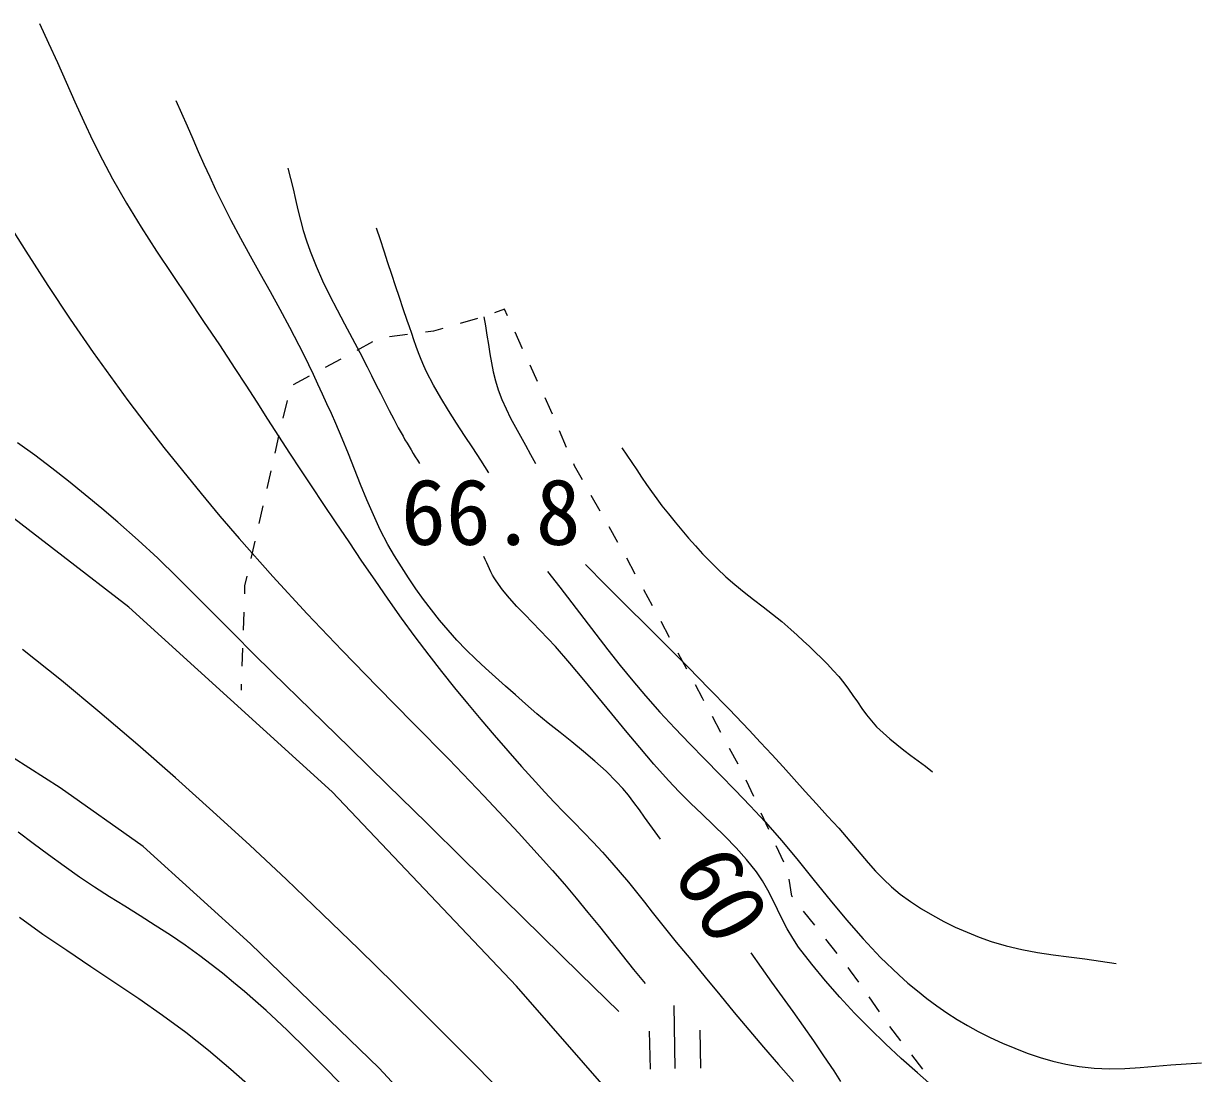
# Model space of a CAD drawing. Units: millimetres, scale not verified. Extents: x 40000 to 680000, y 20000 to 380000.
# Drawn here: x 482969 to 515651, y 290279 to 319414 of the extents above; entities that cross this region are included whole.
import ezdxf
from ezdxf.enums import TextEntityAlignment as Align

# ---------------------------------------------------------------- set-up
doc = ezdxf.new("R2010")
doc.units = ezdxf.units.MM
doc.header["$LTSCALE"] = 1000
doc.linetypes.add('CHAIN', pattern=[18.5, 12, -1.5, 3.5, -1.5])
doc.layers.add('M-BGD', color=7, linetype='Continuous', lineweight=13)
doc.layers.add('M-BMK', color=2, linetype='Continuous', lineweight=13)
doc.layers.add('M-BGD-HTXT', color=7, linetype='Continuous')
doc.styles.add('ＭＳ ゴシック', font='')
doc.styles.get('ＭＳ ゴシック').set_extended_font_data('MS Gothic')

# ---------------------------------------------------------------- blocks, each defined once
blk = doc.blocks.new('荒地')
at = {"color": 7, "linetype": 'Continuous', "lineweight": 13}
for p, q in [((0, -1.25), (0, 1.25)), ((-1, 0.25), (-1, -1.25)), ((1, 0.25), (1, -1.25))]:
    blk.add_line(p, q, dxfattribs=at)

msp = doc.modelspace()

# ---------------------------------------------------------------- linework, layer by layer
at = {"layer": 'M-BGD'}
for p, q in [((496309, 311492), (496039, 311389)), ((496397, 311300), (496309, 311492)), ((495567, 311225), (495086, 311088)), ((494344, 310877), (494118, 310847)), ((494606, 310951), (494344, 310877)), ((496813, 310391), (496605, 310846)), ((492654, 310580), (492214, 310342)), ((493622, 310782), (493126, 310717)), ((491774, 310105), (491334, 309867)), ((497229, 309482), (497021, 309936)), ((490894, 309629), (490454, 309392)), ((490279, 308951), (490164, 308464)), ((497599, 308673), (497438, 309027)), ((497643, 308571), (497599, 308673)), ((490045, 307964), (489937, 307491)), ((490048, 307978), (490045, 307964)), ((498037, 307652), (497840, 308112)), ((489826, 307003), (489715, 306515)), ((498255, 307145), (498234, 307193)), ((498475, 306755), (498255, 307145)), ((485889, 303219), (481403, 306673)), ((483986, 298208), (471242, 306307)), ((498967, 305884), (498721, 306320)), ((489604, 306028), (489493, 305540)), ((499460, 305014), (499213, 305449)), ((489383, 305053), (489273, 304565)), ((499941, 304138), (499703, 304577)), ((489163, 304077), (489103, 303810)), ((489103, 303810), (489095, 303584)), ((500418, 303258), (500180, 303698)), ((491527, 298097), (485889, 303219)), ((489078, 303084), (489061, 302584)), ((500894, 302379), (500656, 302819)), ((489044, 302085), (489027, 301585)), ((501371, 301500), (501132, 301940)), ((489010, 301085), (489004, 300911)), ((501808, 300693), (501609, 301060)), ((501847, 300621), (501808, 300693)), ((502320, 299740), (502083, 300180)), ((502793, 298859), (502556, 299299)), ((503230, 297960), (503021, 298414)), ((486289, 296580), (483986, 298208)), ((496648, 292698), (491527, 298097)), ((503647, 297051), (503438, 297505)), ((489266, 293880), (486289, 296580)), ((504063, 296142), (503855, 296596)), ((504289, 295194), (504210, 295668)), ((504301, 295179), (504289, 295194)), ((504921, 294394), (504611, 294786)), ((492840, 290426), (489266, 293880)), ((505540, 293608), (505230, 294001)), ((505917, 293130), (505849, 293216)), ((506141, 292810), (505917, 293130)), ((502703, 285790), (496648, 292698)), ((506715, 291991), (506428, 292401)), ((507309, 291187), (507003, 291583)), ((507919, 290395), (507614, 290791)), ((496373, 286615), (492840, 290426))]:
    msp.add_line(p, q, dxfattribs=at)
for points in [[(483413, 319414), (483662, 318873), (483906, 318330), (484147, 317786), (484390, 317242), (484637, 316700), (484892, 316163), (485157, 315631), (485438, 315106), (485828, 314428), (486235, 313760), (486657, 313101), (487089, 312448), (487526, 311798), (487965, 311150), (488402, 310499), (488832, 309845), (489136, 309375), (489439, 308905), (489741, 308434), (490045, 307964), (490349, 307494), (490655, 307026), (490963, 306559), (491274, 306094), (491632, 305561), (491990, 305028), (492349, 304496), (492711, 303966), (493077, 303439), (493448, 302916), (493826, 302397), (494212, 301885), (494565, 301432), (494924, 300984), (495288, 300541), (495658, 300101), (496031, 299665), (496408, 299231), (496788, 298801), (497170, 298372), (497430, 298086), (497695, 297806), (497964, 297528), (498234, 297252), (498504, 296976), (498772, 296698), (499036, 296416), (499294, 296128), (499525, 295859), (499751, 295587), (499974, 295311), (500195, 295033), (500415, 294755), (500635, 294477), (500856, 294200), (501080, 293925), (501482, 293437), (501884, 292948), (502286, 292460), (502689, 291973), (503095, 291488), (503504, 291006), (503917, 290528), (504336, 290054)], [(500644, 296783), (500494, 296984), (500347, 297188), (500201, 297393), (500055, 297597), (499906, 297799), (499753, 297998), (499593, 298191), (499425, 298376), (499131, 298670), (498823, 298949), (498506, 299217), (498181, 299479), (497854, 299738), (497528, 299998), (497206, 300262), (496892, 300535), (496615, 300782), (496338, 301028), (496061, 301275), (495786, 301525), (495516, 301778), (495251, 302037), (494995, 302304), (494748, 302580), (494514, 302859), (494287, 303143), (494067, 303434), (493854, 303729), (493649, 304030), (493451, 304336), (493262, 304647), (493080, 304962), (492868, 305366), (492674, 305779), (492493, 306198), (492320, 306622), (492153, 307048), (491985, 307474), (491813, 307897), (491631, 308317), (491509, 308589), (491386, 308861), (491262, 309133), (491137, 309404), (491010, 309675), (490882, 309945), (490752, 310213), (490619, 310481), (490360, 310982), (490092, 311478), (489819, 311972), (489543, 312464), (489268, 312956), (488996, 313451), (488731, 313948), (488475, 314451), (488307, 314799), (488143, 315149), (487984, 315501), (487827, 315854), (487672, 316209), (487517, 316563), (487362, 316917), (487204, 317270)], [(490301, 315404), (490375, 315115), (490445, 314825), (490512, 314534), (490581, 314243), (490653, 313954), (490731, 313667), (490818, 313382), (490917, 313101), (491084, 312685), (491267, 312277), (491462, 311873), (491667, 311474), (491877, 311077), (492089, 310681), (492299, 310284), (492505, 309885), (492626, 309643), (492747, 309401), (492869, 309159), (492991, 308917), (493114, 308676), (493239, 308436), (493367, 308197), (493497, 307960), (493552, 307864), (493608, 307769), (493665, 307675), (493722, 307581), (493780, 307487), (493838, 307393), (493896, 307299), (493954, 307205)], [(482432, 314049), (483030, 313095), (483639, 312147), (484262, 311209), (484902, 310282), (485379, 309615), (485865, 308955), (486360, 308300), (486864, 307653), (487375, 307011), (487894, 306375), (488419, 305745), (488951, 305121), (489883, 304067), (490838, 303033), (491810, 302015), (492793, 301007), (493780, 300002), (494765, 298996), (495742, 297982), (496704, 296955), (497646, 295910), (497978, 295527), (498304, 295139), (498626, 294747), (498945, 294353), (499262, 293958), (499579, 293562), (499897, 293167), (500217, 292773)], [(495879, 306947), (495660, 307295), (495435, 307640), (495207, 307983), (494981, 308327), (494759, 308674), (494545, 309025), (494341, 309382), (494152, 309746), (494072, 309919), (493998, 310095), (493929, 310273), (493864, 310452), (493802, 310633), (493740, 310814), (493679, 310995), (493616, 311175), (493505, 311494), (493396, 311813), (493289, 312133), (493184, 312454), (493079, 312775), (492974, 313095), (492869, 313416), (492763, 313736)], [(495740, 311275), (495786, 311021), (495827, 310765), (495865, 310509), (495905, 310253), (495949, 309999), (496000, 309746), (496062, 309496), (496137, 309250), (496239, 308983), (496355, 308722), (496482, 308465), (496617, 308212), (496757, 307961), (496898, 307711), (497037, 307459), (497170, 307205)], [(499482, 291999), (498415, 293045), (497348, 294091), (496281, 295137), (495214, 296183), (494147, 297229), (493080, 298275), (492012, 299320), (490943, 300365), (489874, 301409), (489343, 301934), (488815, 302465), (488289, 302997), (487762, 303528), (487231, 304055), (486694, 304574), (486146, 305082), (485587, 305577), (485136, 305961), (484681, 306340), (484220, 306713), (483754, 307079), (483280, 307435), (482800, 307781)], [(499572, 307642), (499709, 307440), (499845, 307237), (499981, 307033), (500116, 306830), (500253, 306627), (500393, 306427), (500536, 306229), (500683, 306034), (500863, 305806), (501045, 305579), (501230, 305355), (501418, 305134), (501610, 304916), (501806, 304702), (502006, 304492), (502212, 304287), (502455, 304062), (502706, 303847), (502964, 303639), (503226, 303435), (503488, 303231), (503749, 303027), (504006, 302817), (504257, 302600), (504430, 302443), (504602, 302285), (504772, 302125), (504941, 301964), (505107, 301800), (505271, 301633), (505430, 301463), (505587, 301290), (505725, 301122), (505856, 300947), (505981, 300768), (506105, 300588), (506229, 300408), (506358, 300232), (506493, 300062), (506639, 299900), (506817, 299727), (507003, 299562), (507195, 299405), (507392, 299252), (507592, 299103), (507792, 298954), (507991, 298803), (508187, 298649)], [(508083, 290018), (507770, 290292), (507323, 290694), (506883, 291104), (506450, 291523), (506028, 291953), (505618, 292393), (505221, 292845), (504840, 293309), (504475, 293786), (504309, 294034), (504160, 294292), (504022, 294559), (503890, 294829), (503759, 295099), (503621, 295365), (503471, 295623), (503304, 295870), (503030, 296214), (502737, 296542), (502431, 296859), (502115, 297167), (501796, 297472), (501477, 297779), (501164, 298090), (500862, 298411), (500460, 298866), (500064, 299327), (499674, 299793), (499287, 300261), (498900, 300730), (498513, 301198), (498122, 301663), (497726, 302123), (497519, 302351), (497306, 302574), (497089, 302794), (496873, 303014), (496660, 303237), (496454, 303465), (496259, 303702), (496078, 303950), (496027, 304029), (495981, 304111), (495938, 304195), (495898, 304281), (495859, 304367), (495821, 304453), (495781, 304540), (495740, 304625)], [(498559, 304406), (499129, 303832), (499700, 303259), (500272, 302687), (500844, 302115), (501414, 301541), (501982, 300965), (502546, 300385), (503105, 299801), (503420, 299465), (503732, 299127), (504042, 298787), (504350, 298445), (504658, 298103), (504966, 297761), (505276, 297420), (505587, 297081), (505795, 296848), (505998, 296608), (506200, 296367), (506403, 296127), (506611, 295893), (506826, 295667), (507053, 295453), (507294, 295255), (507582, 295047), (507880, 294851), (508187, 294669), (508501, 294499), (508822, 294342), (509149, 294197), (509480, 294065), (509815, 293945), (510236, 293818), (510665, 293718), (511098, 293638), (511535, 293572), (511974, 293514), (512414, 293459), (512853, 293399), (513289, 293329)], [(497507, 304208), (497845, 303774), (498180, 303338), (498513, 302901), (498847, 302465), (499184, 302030), (499525, 301599), (499872, 301173), (500227, 300754), (500626, 300304), (501036, 299862), (501452, 299428), (501873, 298997), (502295, 298567), (502716, 298136), (503132, 297701), (503542, 297260), (504008, 296730), (504460, 296187), (504905, 295637), (505350, 295088), (505801, 294544), (506264, 294012), (506746, 293500), (507254, 293012), (507508, 292788), (507768, 292570), (508034, 292359), (508306, 292156), (508585, 291962), (508869, 291778), (509160, 291605), (509458, 291443), (509790, 291278), (510128, 291121), (510471, 290976), (510820, 290844), (511173, 290725), (511531, 290622), (511892, 290537), (512257, 290471), (512677, 290424), (513100, 290409), (513524, 290418), (513949, 290443), (514375, 290479), (514801, 290516), (515226, 290549), (515651, 290570)], [(491936, 289816), (491393, 290381), (490841, 290936), (490280, 291482), (489990, 291755), (489697, 292024), (489400, 292289), (489099, 292550), (488795, 292807), (488487, 293059), (488174, 293305), (487858, 293546), (487454, 293838), (487042, 294117), (486624, 294388), (486201, 294653), (485778, 294917), (485355, 295182), (484936, 295452), (484523, 295730), (484091, 296035), (483663, 296346), (483238, 296662), (482815, 296979)], [(482852, 294613), (483505, 294148), (484167, 293696), (484835, 293251), (485503, 292807), (486168, 292358), (486825, 291899), (487469, 291424), (488096, 290926), (488723, 290395), (489337, 289849)], [(503145, 293627), (503434, 293219), (503725, 292811), (504017, 292405), (504309, 291998), (504599, 291590), (504886, 291180), (505169, 290768), (505448, 290352), (505634, 290055)]]:
    msp.add_lwpolyline(points, dxfattribs=at)
at = {"layer": 'M-BMK', "linetype": 'CHAIN'}
msp.add_lwpolyline([(496207, 289801), (495229, 290789), (494246, 291774), (493259, 292755), (492267, 293731), (491267, 294700), (490261, 295661), (489246, 296612), (488222, 297552), (487189, 298481), (486144, 299396), (485087, 300296), (484018, 301180), (482936, 302047)], dxfattribs=at)

# ---------------------------------------------------------------- block references
at = {"layer": 'M-BGD', "xscale": 700, "yscale": 700, "rotation": 1.10932}
msp.add_blockref('荒地', (501034, 291288), dxfattribs=at)

# ---------------------------------------------------------------- texts
at = {"layer": 'M-BGD-HTXT', "style": 'ＭＳ ゴシック'}
msp.add_text('66.8', height=1833, dxfattribs=at).set_placement((493439, 304397), align=Align.BOTTOM_LEFT)
msp.add_text('60', height=1833, rotation=299.495, dxfattribs=at).set_placement((500463, 295615), align=Align.BOTTOM_LEFT)

doc.saveas('drawing.dxf')
